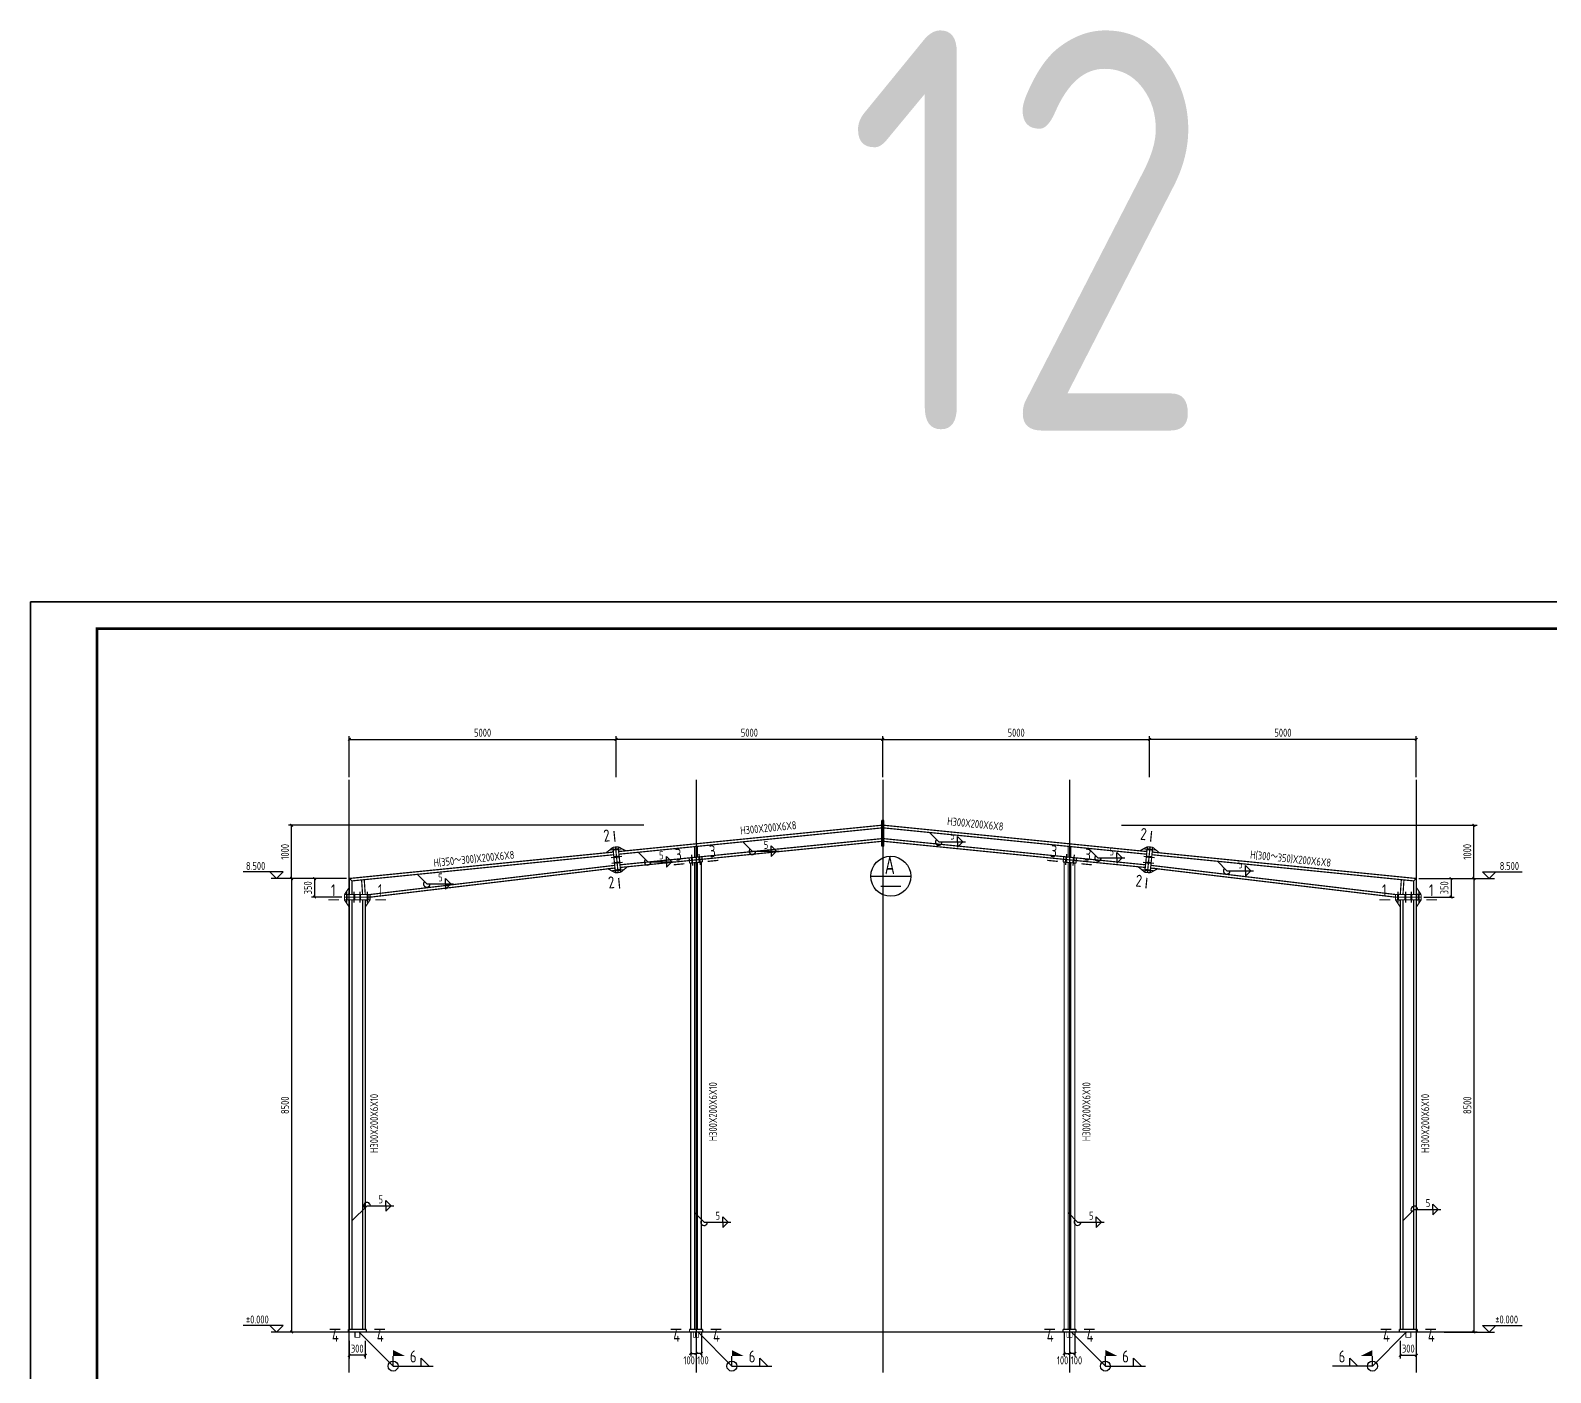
# Model space of a CAD drawing. Header units: millimetres. Extents: x 866561 to 877878, y 40199 to 44891.
# Drawn here: x 877017 to 877587, y 40513 to 41016 of the extents above; entities that cross this region are included whole.
import ezdxf
from ezdxf.enums import TextEntityAlignment as Align

# ---------------------------------------------------------------- set-up
doc = ezdxf.new("R2010")
doc.units = ezdxf.units.MM
doc.header["$LTSCALE"] = 1000
doc.header["$MEASUREMENT"] = 0
for name, pattern in [('DASH', [0.35, 0.25, -0.1]), ('DOTE', [2.42, 2, -0.2, 0.02, -0.2]), ('线型4', [5, 1.5, -1, 1.5, -1])]:
    doc.linetypes.add(name, pattern=pattern)
for name, color, linetype in [('10', 7, 'Continuous'), ('114', 2, 'Continuous'), ('116', 1, 'Continuous'), ('14', 2, 'Continuous'), ('1530', 253, 'Continuous'), ('1534', 7, 'Continuous'), ('DIM', 7, 'Continuous'), ('DOTE', 1, 'DOTE'), ('柱子', 8, 'Continuous'), ('标准截面(白色)', 7, 'Continuous'), ('梁集中标注', 2, 'Continuous'), ('焊缝标注', 3, 'Continuous'), ('索引符号标注', 253, 'Continuous')]:
    doc.layers.add(name, color=color, linetype=linetype)
doc.layers.add('门窗', color=3, linetype='线型4', lineweight=18)
doc.styles.add('GBHZ', font='gbenor.shx', dxfattribs={"width": 0.9, "bigfont": 'gbcbig.shx'})
doc.dimstyles.new('Y50', dxfattribs={"dimscale": 0, "dimtxt": 3, "dimasz": 0.01, "dimexe": 1.2, "dimexo": 1, "dimgap": 1, "dimtad": 1, "dimdec": 0, "dimlfac": 50, "dimzin": 0, "dimdsep": 46, "dimtxsty": 'GBHZ', "dimblk1": 'DX', "dimblk2": 'DX', "dimsah": 1, "dimcen": 0.09, "dimdle": 1, "dimadec": 0, "dimazin": 0, "dimtfac": 1, "dimtdec": 0, "dimtix": 1, "dimtmove": 2, "dimatfit": 3, "dimldrblk": 'DX', "dimfxl": 0, "dimtolj": 1, "dimtzin": 0, "dimarcsym": 0})

# ---------------------------------------------------------------- blocks, each defined once
blk = doc.blocks.new('DX')
at = {"color": 0, "linetype": 'ByBlock', "const_width": 40}
blk.add_lwpolyline([(-54, -51), (46, 49)], dxfattribs=at)
blk = doc.blocks.new('*D772')
at = {"color": 0, "lineweight": -2, "transparency": 16777216}
for p, q in [((877136.91, 40525.18), (877136.91, 40518.52)), ((877142.91, 40525.18), (877142.91, 40518.52)), ((877136.9, 40519.72), (877136.89, 40519.72)), ((877142.91, 40519.72), (877136.91, 40519.72)), ((877142.92, 40519.72), (877142.93, 40519.72))]:
    blk.add_line(p, q, dxfattribs=at)
at = {"layer": 'Defpoints', "color": 0, "transparency": 16777216}
for p in [(877136.91, 40526.18), (877142.91, 40526.18), (877136.91, 40519.72)]:
    blk.add_point(p, dxfattribs=at)
at = {"color": 0, "lineweight": -2, "transparency": 16777216, "xscale": 0.01, "yscale": 0.01, "zscale": 0.01}
blk.add_blockref('DX', (877136.91, 40519.72), dxfattribs=at)
at = {"color": 0, "lineweight": -2, "transparency": 16777216, "xscale": 0.01, "yscale": 0.01, "zscale": 0.01, "rotation": 180}
blk.add_blockref('DX', (877142.91, 40519.72), dxfattribs=at)
at = {"color": 0, "transparency": 16777216, "insert": (877139.91, 40522.22), "char_height": 3, "attachment_point": 5, "style": 'GBHZ'}
blk.add_mtext('\\A1;300', dxfattribs=at)
blk = doc.blocks.new('*D773')
at = {"color": 0, "lineweight": -2, "transparency": 16777216}
for p, q in [((877530.91, 40525.18), (877530.91, 40518.52)), ((877536.91, 40525.18), (877536.91, 40518.52)), ((877530.9, 40519.72), (877530.89, 40519.72)), ((877530.91, 40519.72), (877536.91, 40519.72)), ((877536.92, 40519.72), (877536.93, 40519.72))]:
    blk.add_line(p, q, dxfattribs=at)
at = {"layer": 'Defpoints', "color": 0, "transparency": 16777216}
for p in [(877530.91, 40526.18), (877536.91, 40526.18), (877536.91, 40519.72)]:
    blk.add_point(p, dxfattribs=at)
at = {"color": 0, "lineweight": -2, "transparency": 16777216, "xscale": 0.01, "yscale": 0.01, "zscale": 0.01}
blk.add_blockref('DX', (877530.91, 40519.72), dxfattribs=at)
at = {"color": 0, "lineweight": -2, "transparency": 16777216, "xscale": 0.01, "yscale": 0.01, "zscale": 0.01, "rotation": 180}
blk.add_blockref('DX', (877536.91, 40519.72), dxfattribs=at)
at = {"color": 0, "transparency": 16777216, "insert": (877533.91, 40522.22), "char_height": 3, "attachment_point": 5, "style": 'GBHZ'}
blk.add_mtext('\\A1;300', dxfattribs=at)
blk = doc.blocks.new('*D774')
at = {"color": 0, "lineweight": -2, "transparency": 16777216}
for p, q in [((877136.91, 40736.39), (877136.91, 40751.79)), ((877236.91, 40736.39), (877236.91, 40751.79)), ((877136.92, 40750.59), (877236.9, 40750.59))]:
    blk.add_line(p, q, dxfattribs=at)
at = {"layer": 'Defpoints', "color": 0, "transparency": 16777216}
for p in [(877236.91, 40750.59), (877136.91, 40735.39), (877236.91, 40735.39)]:
    blk.add_point(p, dxfattribs=at)
at = {"color": 0, "lineweight": -2, "transparency": 16777216, "xscale": 0.01, "yscale": 0.01, "zscale": 0.01, "rotation": 180}
blk.add_blockref('DX', (877136.91, 40750.59), dxfattribs=at)
at = {"color": 0, "lineweight": -2, "transparency": 16777216, "xscale": 0.01, "yscale": 0.01, "zscale": 0.01}
blk.add_blockref('DX', (877236.91, 40750.59), dxfattribs=at)
at = {"color": 0, "transparency": 16777216, "insert": (877186.91, 40753.09), "char_height": 3, "attachment_point": 5, "style": 'GBHZ'}
blk.add_mtext('\\A1;5000', dxfattribs=at)
blk = doc.blocks.new('*D775')
at = {"color": 0, "lineweight": -2, "transparency": 16777216}
for p, q in [((877236.91, 40736.39), (877236.91, 40751.79)), ((877336.91, 40736.39), (877336.91, 40751.79)), ((877336.9, 40750.59), (877236.92, 40750.59))]:
    blk.add_line(p, q, dxfattribs=at)
at = {"layer": 'Defpoints', "color": 0, "transparency": 16777216}
for p in [(877236.91, 40750.59), (877236.91, 40735.39), (877336.91, 40735.39)]:
    blk.add_point(p, dxfattribs=at)
at = {"color": 0, "lineweight": -2, "transparency": 16777216, "xscale": 0.01, "yscale": 0.01, "zscale": 0.01, "rotation": 180}
blk.add_blockref('DX', (877236.91, 40750.59), dxfattribs=at)
at = {"color": 0, "lineweight": -2, "transparency": 16777216, "xscale": 0.01, "yscale": 0.01, "zscale": 0.01}
blk.add_blockref('DX', (877336.91, 40750.59), dxfattribs=at)
at = {"color": 0, "transparency": 16777216, "insert": (877286.91, 40753.09), "char_height": 3, "attachment_point": 5, "style": 'GBHZ'}
blk.add_mtext('\\A1;5000', dxfattribs=at)
blk = doc.blocks.new('*D776')
at = {"color": 0, "lineweight": -2, "transparency": 16777216}
for p, q in [((877436.91, 40736.39), (877436.91, 40751.79)), ((877536.91, 40736.39), (877536.91, 40751.79)), ((877536.9, 40750.59), (877436.92, 40750.59))]:
    blk.add_line(p, q, dxfattribs=at)
at = {"layer": 'Defpoints', "color": 0, "transparency": 16777216}
for p in [(877436.91, 40750.59), (877436.91, 40735.39), (877536.91, 40735.39)]:
    blk.add_point(p, dxfattribs=at)
at = {"color": 0, "lineweight": -2, "transparency": 16777216, "xscale": 0.01, "yscale": 0.01, "zscale": 0.01, "rotation": 180}
blk.add_blockref('DX', (877436.91, 40750.59), dxfattribs=at)
at = {"color": 0, "lineweight": -2, "transparency": 16777216, "xscale": 0.01, "yscale": 0.01, "zscale": 0.01}
blk.add_blockref('DX', (877536.91, 40750.59), dxfattribs=at)
at = {"color": 0, "transparency": 16777216, "insert": (877486.91, 40753.09), "char_height": 3, "attachment_point": 5, "style": 'GBHZ'}
blk.add_mtext('\\A1;5000', dxfattribs=at)
blk = doc.blocks.new('*D777')
at = {"color": 0, "lineweight": -2, "transparency": 16777216}
for p, q in [((877336.91, 40736.39), (877336.91, 40751.79)), ((877436.91, 40736.39), (877436.91, 40751.79)), ((877336.92, 40750.59), (877436.9, 40750.59))]:
    blk.add_line(p, q, dxfattribs=at)
at = {"layer": 'Defpoints', "color": 0, "transparency": 16777216}
for p in [(877436.91, 40750.59), (877336.91, 40735.39), (877436.91, 40735.39)]:
    blk.add_point(p, dxfattribs=at)
at = {"color": 0, "lineweight": -2, "transparency": 16777216, "xscale": 0.01, "yscale": 0.01, "zscale": 0.01, "rotation": 180}
blk.add_blockref('DX', (877336.91, 40750.59), dxfattribs=at)
at = {"color": 0, "lineweight": -2, "transparency": 16777216, "xscale": 0.01, "yscale": 0.01, "zscale": 0.01}
blk.add_blockref('DX', (877436.91, 40750.59), dxfattribs=at)
at = {"color": 0, "transparency": 16777216, "insert": (877386.91, 40753.09), "char_height": 3, "attachment_point": 5, "style": 'GBHZ'}
blk.add_mtext('\\A1;5000', dxfattribs=at)
blk = doc.blocks.new('*D809')
at = {"color": 0, "lineweight": -2, "transparency": 16777216}
for p, q in [((877128.51, 40698.44), (877114.1, 40698.44)), ((877115.3, 40698.43), (877115.3, 40528.45)), ((877126.51, 40528.44), (877114.1, 40528.44))]:
    blk.add_line(p, q, dxfattribs=at)
at = {"layer": 'Defpoints', "color": 0, "transparency": 16777216}
for p in [(877129.51, 40698.44), (877115.3, 40528.44), (877127.51, 40528.44)]:
    blk.add_point(p, dxfattribs=at)
at = {"color": 0, "lineweight": -2, "transparency": 16777216, "xscale": 0.01, "yscale": 0.01, "zscale": 0.01}
for p, rotation in [((877115.3, 40698.44), 90), ((877115.3, 40528.44), 270)]:
    blk.add_blockref('DX', p, dxfattribs=dict(at, rotation=rotation))
at = {"color": 0, "transparency": 16777216, "insert": (877112.8, 40613.44), "char_height": 3, "attachment_point": 5, "rotation": 90, "style": 'GBHZ'}
blk.add_mtext('\\A1;8500', dxfattribs=at)
blk = doc.blocks.new('*D810')
at = {"color": 0, "lineweight": -2, "transparency": 16777216}
for p, q in [((877247.4, 40718.44), (877114.1, 40718.44)), ((877115.3, 40698.45), (877115.3, 40718.43)), ((877130.18, 40698.44), (877114.1, 40698.44))]:
    blk.add_line(p, q, dxfattribs=at)
at = {"layer": 'Defpoints', "color": 0, "transparency": 16777216}
for p in [(877115.3, 40718.44), (877248.4, 40718.44), (877131.18, 40698.44)]:
    blk.add_point(p, dxfattribs=at)
at = {"color": 0, "lineweight": -2, "transparency": 16777216, "xscale": 0.01, "yscale": 0.01, "zscale": 0.01}
for p, rotation in [((877115.3, 40718.44), 90), ((877115.3, 40698.44), 270)]:
    blk.add_blockref('DX', p, dxfattribs=dict(at, rotation=rotation))
at = {"color": 0, "transparency": 16777216, "insert": (877112.8, 40708.44), "char_height": 3, "attachment_point": 5, "rotation": 90, "style": 'GBHZ'}
blk.add_mtext('\\A1;1000', dxfattribs=at)
blk = doc.blocks.new('*D813')
at = {"color": 0, "lineweight": -2, "transparency": 16777216}
for p, q in [((877135.91, 40698.44), (877122.7, 40698.44)), ((877123.9, 40698.43), (877123.9, 40691.45)), ((877134.11, 40691.44), (877122.7, 40691.44))]:
    blk.add_line(p, q, dxfattribs=at)
at = {"layer": 'Defpoints', "color": 0, "transparency": 16777216}
for p in [(877136.91, 40698.44), (877123.9, 40691.44), (877135.11, 40691.44)]:
    blk.add_point(p, dxfattribs=at)
at = {"color": 0, "lineweight": -2, "transparency": 16777216, "xscale": 0.01, "yscale": 0.01, "zscale": 0.01}
for p, rotation in [((877123.9, 40698.44), 90), ((877123.9, 40691.44), 270)]:
    blk.add_blockref('DX', p, dxfattribs=dict(at, rotation=rotation))
at = {"color": 0, "transparency": 16777216, "insert": (877121.4, 40694.94), "char_height": 3, "attachment_point": 5, "rotation": 90, "style": 'GBHZ'}
blk.add_mtext('\\A1;350', dxfattribs=at)
blk = doc.blocks.new('*D818')
at = {"layer": 'Defpoints', "color": 0, "transparency": 16777216}
for p in [(877264.91, 40529.44), (877266.91, 40526.44), (877266.91, 40520.44)]:
    blk.add_point(p, dxfattribs=at)
at = {"layer": 'dim', "color": 0, "lineweight": -2, "transparency": 16777216}
for p, q in [((877264.91, 40528.44), (877264.91, 40519.24)), ((877266.91, 40525.44), (877266.91, 40519.24)), ((877264.9, 40520.44), (877264.89, 40520.44)), ((877264.91, 40520.44), (877266.91, 40520.44)), ((877266.92, 40520.44), (877266.93, 40520.44))]:
    blk.add_line(p, q, dxfattribs=at)
at = {"layer": 'dim', "color": 0, "lineweight": -2, "transparency": 16777216, "xscale": 0.01, "yscale": 0.01, "zscale": 0.01}
blk.add_blockref('DX', (877264.91, 40520.44), dxfattribs=at)
at = {"layer": 'dim', "color": 0, "lineweight": -2, "transparency": 16777216, "xscale": 0.01, "yscale": 0.01, "zscale": 0.01, "rotation": 180}
blk.add_blockref('DX', (877266.91, 40520.44), dxfattribs=at)
at = {"layer": 'dim', "color": 0, "transparency": 16777216, "insert": (877264.32, 40517.82), "char_height": 3, "attachment_point": 5, "style": 'GBHZ'}
blk.add_mtext('\\A1;100', dxfattribs=at)
blk = doc.blocks.new('*D819')
at = {"layer": 'Defpoints', "color": 0, "transparency": 16777216}
for p in [(877268.91, 40529.44), (877266.91, 40526.44), (877266.91, 40520.44)]:
    blk.add_point(p, dxfattribs=at)
at = {"layer": 'dim', "color": 0, "lineweight": -2, "transparency": 16777216}
for p, q in [((877266.91, 40525.44), (877266.91, 40519.24)), ((877268.91, 40528.44), (877268.91, 40519.24)), ((877266.9, 40520.44), (877266.89, 40520.44)), ((877268.91, 40520.44), (877266.91, 40520.44)), ((877268.92, 40520.44), (877268.93, 40520.44))]:
    blk.add_line(p, q, dxfattribs=at)
at = {"layer": 'dim', "color": 0, "lineweight": -2, "transparency": 16777216, "xscale": 0.01, "yscale": 0.01, "zscale": 0.01}
blk.add_blockref('DX', (877266.91, 40520.44), dxfattribs=at)
at = {"layer": 'dim', "color": 0, "lineweight": -2, "transparency": 16777216, "xscale": 0.01, "yscale": 0.01, "zscale": 0.01, "rotation": 180}
blk.add_blockref('DX', (877268.91, 40520.44), dxfattribs=at)
at = {"layer": 'dim', "color": 0, "transparency": 16777216, "insert": (877269.5, 40517.82), "char_height": 3, "attachment_point": 5, "style": 'GBHZ'}
blk.add_mtext('\\A1;100', dxfattribs=at)
blk = doc.blocks.new('*D820')
at = {"layer": 'Defpoints', "color": 0, "transparency": 16777216}
for p in [(877404.91, 40529.44), (877406.91, 40526.44), (877406.91, 40520.44)]:
    blk.add_point(p, dxfattribs=at)
at = {"layer": 'dim', "color": 0, "lineweight": -2, "transparency": 16777216}
for p, q in [((877404.91, 40528.44), (877404.91, 40519.24)), ((877406.91, 40525.44), (877406.91, 40519.24)), ((877404.9, 40520.44), (877404.89, 40520.44)), ((877404.91, 40520.44), (877406.91, 40520.44)), ((877406.92, 40520.44), (877406.93, 40520.44))]:
    blk.add_line(p, q, dxfattribs=at)
at = {"layer": 'dim', "color": 0, "lineweight": -2, "transparency": 16777216, "xscale": 0.01, "yscale": 0.01, "zscale": 0.01}
blk.add_blockref('DX', (877404.91, 40520.44), dxfattribs=at)
at = {"layer": 'dim', "color": 0, "lineweight": -2, "transparency": 16777216, "xscale": 0.01, "yscale": 0.01, "zscale": 0.01, "rotation": 180}
blk.add_blockref('DX', (877406.91, 40520.44), dxfattribs=at)
at = {"layer": 'dim', "color": 0, "transparency": 16777216, "insert": (877404.32, 40517.82), "char_height": 3, "attachment_point": 5, "style": 'GBHZ'}
blk.add_mtext('\\A1;100', dxfattribs=at)
blk = doc.blocks.new('*D821')
at = {"layer": 'Defpoints', "color": 0, "transparency": 16777216}
for p in [(877408.91, 40529.44), (877406.91, 40526.44), (877406.91, 40520.44)]:
    blk.add_point(p, dxfattribs=at)
at = {"layer": 'dim', "color": 0, "lineweight": -2, "transparency": 16777216}
for p, q in [((877406.91, 40525.44), (877406.91, 40519.24)), ((877408.91, 40528.44), (877408.91, 40519.24)), ((877406.9, 40520.44), (877406.89, 40520.44)), ((877408.91, 40520.44), (877406.91, 40520.44)), ((877408.92, 40520.44), (877408.93, 40520.44))]:
    blk.add_line(p, q, dxfattribs=at)
at = {"layer": 'dim', "color": 0, "lineweight": -2, "transparency": 16777216, "xscale": 0.01, "yscale": 0.01, "zscale": 0.01}
blk.add_blockref('DX', (877406.91, 40520.44), dxfattribs=at)
at = {"layer": 'dim', "color": 0, "lineweight": -2, "transparency": 16777216, "xscale": 0.01, "yscale": 0.01, "zscale": 0.01, "rotation": 180}
blk.add_blockref('DX', (877408.91, 40520.44), dxfattribs=at)
at = {"layer": 'dim', "color": 0, "transparency": 16777216, "insert": (877409.5, 40517.82), "char_height": 3, "attachment_point": 5, "style": 'GBHZ'}
blk.add_mtext('\\A1;100', dxfattribs=at)
blk = doc.blocks.new('*D822')
at = {"color": 0, "lineweight": -2, "transparency": 16777216}
for p, q in [((877545.31, 40698.44), (877559.72, 40698.44)), ((877558.52, 40698.43), (877558.52, 40528.45)), ((877547.31, 40528.44), (877559.72, 40528.44))]:
    blk.add_line(p, q, dxfattribs=at)
at = {"layer": 'Defpoints', "color": 0, "transparency": 16777216}
for p in [(877544.31, 40698.44), (877546.31, 40528.44), (877558.52, 40528.44)]:
    blk.add_point(p, dxfattribs=at)
at = {"color": 0, "lineweight": -2, "transparency": 16777216, "xscale": 0.01, "yscale": 0.01, "zscale": 0.01}
for p, rotation in [((877558.52, 40698.44), 90), ((877558.52, 40528.44), 270)]:
    blk.add_blockref('DX', p, dxfattribs=dict(at, rotation=rotation))
at = {"color": 0, "transparency": 16777216, "insert": (877556.02, 40613.44), "char_height": 3, "attachment_point": 5, "rotation": 90, "style": 'GBHZ'}
blk.add_mtext('\\A1;8500', dxfattribs=at)
blk = doc.blocks.new('*D823')
at = {"color": 0, "lineweight": -2, "transparency": 16777216}
for p, q in [((877426.42, 40718.44), (877559.72, 40718.44)), ((877558.52, 40698.45), (877558.52, 40718.43)), ((877543.64, 40698.44), (877559.72, 40698.44))]:
    blk.add_line(p, q, dxfattribs=at)
at = {"layer": 'Defpoints', "color": 0, "transparency": 16777216}
for p in [(877425.42, 40718.44), (877558.52, 40718.44), (877542.64, 40698.44)]:
    blk.add_point(p, dxfattribs=at)
at = {"color": 0, "lineweight": -2, "transparency": 16777216, "xscale": 0.01, "yscale": 0.01, "zscale": 0.01}
for p, rotation in [((877558.52, 40718.44), 90), ((877558.52, 40698.44), 270)]:
    blk.add_blockref('DX', p, dxfattribs=dict(at, rotation=rotation))
at = {"color": 0, "transparency": 16777216, "insert": (877556.02, 40708.44), "char_height": 3, "attachment_point": 5, "rotation": 90, "style": 'GBHZ'}
blk.add_mtext('\\A1;1000', dxfattribs=at)
blk = doc.blocks.new('*D824')
at = {"color": 0, "lineweight": -2, "transparency": 16777216}
for p, q in [((877537.91, 40698.44), (877551.13, 40698.44)), ((877549.93, 40698.43), (877549.93, 40691.45)), ((877539.71, 40691.44), (877551.13, 40691.44))]:
    blk.add_line(p, q, dxfattribs=at)
at = {"layer": 'Defpoints', "color": 0, "transparency": 16777216}
for p in [(877536.91, 40698.44), (877538.71, 40691.44), (877549.93, 40691.44)]:
    blk.add_point(p, dxfattribs=at)
at = {"color": 0, "lineweight": -2, "transparency": 16777216, "xscale": 0.01, "yscale": 0.01, "zscale": 0.01}
for p, rotation in [((877549.93, 40698.44), 90), ((877549.93, 40691.44), 270)]:
    blk.add_blockref('DX', p, dxfattribs=dict(at, rotation=rotation))
at = {"color": 0, "transparency": 16777216, "insert": (877547.43, 40694.94), "char_height": 3, "attachment_point": 5, "rotation": 90, "style": 'GBHZ'}
blk.add_mtext('\\A1;350', dxfattribs=at)

msp = doc.modelspace()

# ---------------------------------------------------------------- linework, layer by layer
for p, q in [((877017.389, 40208.139), (877017.389, 40802.139)), ((877017.389, 40802.139), (877017.389, 40208.139))]:
    msp.add_line(p, q)
at = {"color": 0}
for p, q in [((877858.389, 40802.139), (877017.389, 40802.139)), ((877017.389, 40802.139), (877858.389, 40802.139))]:
    msp.add_line(p, q, dxfattribs=at)
at = {"color": 0, "const_width": 1}
msp.add_lwpolyline([(877848.389, 40218.139), (877042.389, 40218.139), (877042.389, 40792.139), (877848.389, 40792.139)], close=True, dxfattribs=at)
at = {"layer": '10', "const_width": 0.45}
for points in [[(877236.136, 40716.202), (877236.534, 40712.222)], [(877437.688, 40716.202), (877437.29, 40712.222)], [(877275.28, 40705.242), (877271.3, 40704.844)], [(877398.543, 40705.242), (877402.524, 40704.844)], [(877258.543, 40703.569), (877262.523, 40703.967)], [(877415.28, 40703.569), (877411.3, 40703.967)], [(877238.287, 40694.689), (877237.889, 40698.669)], [(877435.538, 40694.709), (877435.936, 40698.689)], [(877129.112, 40690.436), (877133.112, 40690.436)], [(877150.712, 40690.436), (877146.712, 40690.436)], [(877523.112, 40690.436), (877527.112, 40690.436)], [(877544.712, 40690.436), (877540.712, 40690.436)], [(877129.512, 40529.441), (877133.512, 40529.441)], [(877150.312, 40529.441), (877146.312, 40529.441)], [(877257.452, 40529.441), (877261.452, 40529.441)], [(877276.372, 40529.441), (877272.372, 40529.441)], [(877397.452, 40529.441), (877401.452, 40529.441)], [(877416.372, 40529.441), (877412.372, 40529.441)], [(877523.512, 40529.441), (877527.512, 40529.441)], [(877544.312, 40529.441), (877540.312, 40529.441)]]:
    msp.add_lwpolyline(points, dxfattribs=at)
at = {"layer": '114'}
for p, q in [((877234.832, 40709.137), (877238.812, 40709.535)), ((877235.111, 40706.351), (877239.091, 40706.749)), ((877265.218, 40707.251), (877265.616, 40703.271)), ((877268.009, 40707.53), (877268.407, 40703.55)), ((877405.815, 40707.53), (877405.417, 40703.55)), ((877408.606, 40707.251), (877408.208, 40703.271)), ((877434.732, 40706.749), (877438.713, 40706.351)), ((877435.011, 40709.535), (877438.991, 40709.137)), ((877235.33, 40704.162), (877239.31, 40704.56)), ((877235.608, 40701.376), (877239.588, 40701.774)), ((877434.235, 40701.774), (877438.215, 40701.376)), ((877434.514, 40704.56), (877438.494, 40704.162)), ((877136.012, 40689.436), (877136.012, 40693.436)), ((877138.812, 40689.436), (877138.812, 40693.436)), ((877141.012, 40689.436), (877141.012, 40693.436)), ((877143.812, 40689.436), (877143.812, 40693.436)), ((877530.012, 40693.436), (877530.012, 40689.436)), ((877532.812, 40693.436), (877532.812, 40689.436)), ((877535.012, 40693.436), (877535.012, 40689.436)), ((877537.812, 40693.436), (877537.812, 40689.436))]:
    msp.add_line(p, q, dxfattribs=at)
at = {"layer": '114', "color": 1, "const_width": 0.7}
for points in [[(877235.827, 40709.237), (877237.817, 40709.436)], [(877236.106, 40706.45), (877238.096, 40706.649)], [(877265.317, 40706.256), (877265.516, 40704.266)], [(877268.108, 40706.535), (877268.307, 40704.545)], [(877405.715, 40706.535), (877405.516, 40704.545)], [(877408.506, 40706.256), (877408.307, 40704.266)], [(877435.728, 40706.649), (877437.718, 40706.45)], [(877436.006, 40709.436), (877437.996, 40709.237)], [(877236.325, 40704.261), (877238.315, 40704.46)], [(877236.603, 40701.475), (877238.593, 40701.674)], [(877435.23, 40701.674), (877437.22, 40701.475)], [(877435.509, 40704.46), (877437.499, 40704.261)], [(877136.012, 40690.436), (877136.012, 40692.436)], [(877138.812, 40690.436), (877138.812, 40692.436)], [(877141.012, 40690.436), (877141.012, 40692.436)], [(877143.812, 40690.436), (877143.812, 40692.436)], [(877530.012, 40692.436), (877530.012, 40690.436)], [(877532.812, 40692.436), (877532.812, 40690.436)], [(877535.012, 40692.436), (877535.012, 40690.436)], [(877537.812, 40692.436), (877537.812, 40690.436)]]:
    msp.add_lwpolyline(points, dxfattribs=at)
at = {"layer": '116', "const_width": 0.2}
for points in [[(877138.912, 40528.441), (877138.912, 40526.441)], [(877139.212, 40528.441), (877139.212, 40526.441)], [(877140.612, 40528.441), (877140.612, 40526.441)], [(877140.912, 40528.441), (877140.912, 40526.441)], [(877265.912, 40528.441), (877265.912, 40526.441)], [(877266.654, 40528.441), (877266.654, 40526.441)], [(877267.169, 40528.441), (877267.169, 40526.441)], [(877267.912, 40528.441), (877267.912, 40526.441)], [(877405.912, 40528.441), (877405.912, 40526.441)], [(877406.654, 40528.441), (877406.654, 40526.441)], [(877407.169, 40528.441), (877407.169, 40526.441)], [(877407.912, 40528.441), (877407.912, 40526.441)], [(877532.912, 40528.441), (877532.912, 40526.441)], [(877533.212, 40528.441), (877533.212, 40526.441)], [(877534.612, 40528.441), (877534.612, 40526.441)], [(877534.912, 40528.441), (877534.912, 40526.441)], [(877138.912, 40526.441), (877140.912, 40526.441)], [(877265.912, 40526.441), (877267.912, 40526.441)], [(877405.912, 40526.441), (877407.912, 40526.441)], [(877534.912, 40526.441), (877532.912, 40526.441)]]:
    msp.add_lwpolyline(points, dxfattribs=at)
at = {"layer": '14', "const_width": 0.45}
for points in [[(877233.23, 40708.072), (877235.738, 40710.132)], [(877235.519, 40708.301), (877233.23, 40708.072)], [(877235.877, 40708.739), (877235.519, 40708.301)], [(877235.738, 40710.132), (877236.733, 40710.232)], [(877236.695, 40700.56), (877235.738, 40710.132)], [(877235.738, 40710.132), (877235.877, 40708.739)], [(877236.733, 40710.232), (877237.728, 40710.331)], [(877236.733, 40710.232), (877237.69, 40700.659)], [(877237.69, 40700.659), (877236.733, 40710.232)], [(877237.728, 40710.331), (877238.685, 40700.759)], [(877237.867, 40708.938), (877237.728, 40710.331)], [(877237.728, 40710.331), (877240.593, 40708.809)], [(877238.305, 40708.58), (877237.867, 40708.938)], [(877240.593, 40708.809), (877238.305, 40708.58)], [(877264.315, 40706.156), (877269.111, 40706.635)], [(877264.414, 40705.161), (877264.315, 40706.156)], [(877269.21, 40705.64), (877264.414, 40705.161)], [(877264.414, 40705.161), (877269.21, 40705.64)], [(877264.514, 40704.166), (877264.414, 40705.161)], [(877266.412, 40710.386), (877267.412, 40710.485)], [(877266.412, 40706.366), (877266.412, 40710.386)], [(877267.412, 40706.466), (877266.412, 40706.366)], [(877267.412, 40710.485), (877267.412, 40706.466)], [(877269.111, 40706.635), (877269.21, 40705.64)], [(877269.21, 40705.64), (877269.31, 40704.645)], [(877404.514, 40704.645), (877404.613, 40705.64)], [(877404.613, 40705.64), (877404.713, 40706.635)], [(877409.409, 40705.161), (877404.613, 40705.64)], [(877404.613, 40705.64), (877409.409, 40705.161)], [(877404.713, 40706.635), (877409.509, 40706.156)], [(877406.412, 40706.466), (877406.412, 40710.485)], [(877406.412, 40710.485), (877407.412, 40710.386)], [(877407.412, 40706.366), (877406.412, 40706.466)], [(877407.412, 40710.386), (877407.412, 40706.366)], [(877409.409, 40705.161), (877409.31, 40704.166)], [(877409.509, 40706.156), (877409.409, 40705.161)], [(877433.23, 40708.809), (877436.096, 40710.331)], [(877435.519, 40708.58), (877433.23, 40708.809)], [(877435.14, 40700.779), (877436.096, 40710.331)], [(877435.956, 40708.938), (877435.519, 40708.58)], [(877436.096, 40710.331), (877435.956, 40708.938)], [(877436.096, 40710.331), (877437.091, 40710.232)], [(877437.091, 40710.232), (877436.135, 40700.679)], [(877436.135, 40700.679), (877437.091, 40710.232)], [(877437.091, 40710.232), (877438.086, 40710.132)], [(877438.086, 40710.132), (877437.131, 40700.58)], [(877437.946, 40708.739), (877438.086, 40710.132)], [(877438.305, 40708.301), (877437.946, 40708.739)], [(877438.086, 40710.132), (877440.593, 40708.072)], [(877440.593, 40708.072), (877438.305, 40708.301)], [(877233.827, 40702.102), (877236.116, 40702.331)], [(877236.693, 40700.58), (877233.827, 40702.102)], [(877236.116, 40702.331), (877236.553, 40701.973)], [(877236.553, 40701.973), (877236.693, 40700.58)], [(877237.69, 40700.659), (877236.695, 40700.56)], [(877238.685, 40700.759), (877237.69, 40700.659)], [(877238.543, 40702.172), (877238.902, 40702.61)], [(877238.683, 40700.779), (877238.543, 40702.172)], [(877241.19, 40702.839), (877238.683, 40700.779)], [(877238.902, 40702.61), (877241.19, 40702.839)], [(877269.31, 40704.645), (877264.514, 40704.166)], [(877409.31, 40704.166), (877404.514, 40704.645)], [(877435.14, 40700.779), (877432.633, 40702.838)], [(877432.633, 40702.838), (877434.922, 40702.61)], [(877434.922, 40702.61), (877435.28, 40702.172)], [(877435.28, 40702.172), (877435.14, 40700.779)], [(877436.135, 40700.679), (877435.14, 40700.779)], [(877437.131, 40700.58), (877436.135, 40700.679)], [(877439.996, 40702.102), (877437.131, 40700.58)], [(877437.131, 40700.58), (877437.27, 40701.973)], [(877437.27, 40701.973), (877437.708, 40702.331)], [(877437.708, 40702.331), (877439.996, 40702.102)], [(877135.112, 40692.436), (877136.912, 40695.136)], [(877136.912, 40692.436), (877136.912, 40698.441)], [(877136.912, 40698.441), (877137.912, 40697.536)], [(877136.912, 40695.136), (877136.912, 40692.836)], [(877137.912, 40697.536), (877137.912, 40692.436)], [(877141.541, 40697.899), (877142.531, 40697.998)], [(877141.912, 40692.436), (877141.541, 40697.899)], [(877142.531, 40697.998), (877142.912, 40692.436)], [(877531.292, 40697.997), (877530.912, 40692.436)], [(877532.282, 40697.898), (877531.292, 40697.997)], [(877531.912, 40692.436), (877532.282, 40697.898)], [(877535.912, 40697.535), (877536.912, 40698.441)], [(877535.912, 40692.436), (877535.912, 40697.535)], [(877536.912, 40698.441), (877536.912, 40692.436)], [(877536.912, 40692.836), (877536.912, 40695.136)], [(877536.912, 40695.136), (877538.712, 40692.436)], [(877135.112, 40692.436), (877144.712, 40692.436)], [(877135.112, 40691.436), (877135.112, 40692.436)], [(877136.512, 40692.436), (877135.112, 40692.436)], [(877135.112, 40691.436), (877144.712, 40691.436)], [(877135.112, 40690.436), (877135.112, 40691.436)], [(877144.712, 40691.436), (877135.112, 40691.436)], [(877144.712, 40690.436), (877135.112, 40690.436)], [(877136.912, 40687.736), (877135.112, 40690.436)], [(877135.112, 40690.436), (877136.512, 40690.436)], [(877136.912, 40692.836), (877136.512, 40692.436)], [(877136.512, 40690.436), (877136.912, 40690.036)], [(877137.912, 40692.436), (877136.912, 40692.436)], [(877136.912, 40690.036), (877136.912, 40687.736)], [(877140.012, 40692.436), (877139.012, 40692.436)], [(877142.912, 40692.436), (877141.912, 40692.436)], [(877144.712, 40690.436), (877142.912, 40687.736)], [(877142.912, 40690.036), (877143.312, 40690.436)], [(877142.912, 40687.736), (877142.912, 40690.036)], [(877143.312, 40690.436), (877144.712, 40690.436)], [(877144.712, 40692.436), (877144.712, 40691.436)], [(877144.712, 40691.436), (877144.712, 40690.436)], [(877529.112, 40692.436), (877538.712, 40692.436)], [(877529.112, 40691.436), (877529.112, 40692.436)], [(877529.112, 40691.436), (877538.712, 40691.436)], [(877529.112, 40690.436), (877529.112, 40691.436)], [(877538.712, 40691.436), (877529.112, 40691.436)], [(877538.712, 40690.436), (877529.112, 40690.436)], [(877530.912, 40687.736), (877529.112, 40690.436)], [(877529.112, 40690.436), (877530.512, 40690.436)], [(877530.512, 40690.436), (877530.912, 40690.036)], [(877530.912, 40692.436), (877531.912, 40692.436)], [(877530.912, 40690.036), (877530.912, 40687.736)], [(877534.812, 40692.436), (877533.812, 40692.436)], [(877536.912, 40692.436), (877535.912, 40692.436)], [(877537.312, 40692.436), (877536.912, 40692.836)], [(877538.712, 40690.436), (877536.912, 40687.736)], [(877536.912, 40690.036), (877537.312, 40690.436)], [(877536.912, 40687.736), (877536.912, 40690.036)], [(877538.712, 40692.436), (877537.312, 40692.436)], [(877537.312, 40690.436), (877538.712, 40690.436)], [(877538.712, 40692.436), (877538.712, 40691.436)], [(877538.712, 40691.436), (877538.712, 40690.436)], [(877136.512, 40528.441), (877136.512, 40529.441)], [(877136.512, 40529.441), (877143.312, 40529.441)], [(877143.312, 40528.441), (877136.512, 40528.441)], [(877143.312, 40529.441), (877143.312, 40528.441)], [(877264.452, 40528.441), (877264.452, 40529.441)], [(877264.452, 40529.441), (877269.372, 40529.441)], [(877269.372, 40528.441), (877264.452, 40528.441)], [(877269.372, 40529.441), (877269.372, 40528.441)], [(877404.452, 40528.441), (877404.452, 40529.441)], [(877404.452, 40529.441), (877409.372, 40529.441)], [(877409.372, 40528.441), (877404.452, 40528.441)], [(877409.372, 40529.441), (877409.372, 40528.441)], [(877530.512, 40528.441), (877530.512, 40529.441)], [(877530.512, 40529.441), (877537.312, 40529.441)], [(877537.312, 40528.441), (877530.512, 40528.441)], [(877537.312, 40529.441), (877537.312, 40528.441)]]:
    msp.add_lwpolyline(points, dxfattribs=at)
at = {"layer": '1530'}
for p, q in [((877114.102, 40698.441), (877107.63, 40698.441)), ((877559.721, 40698.441), (877566.193, 40698.441)), ((877114.102, 40528.441), (877107.63, 40528.441)), ((877559.721, 40528.441), (877566.193, 40528.441))]:
    msp.add_line(p, q, dxfattribs=at)
at = {"layer": '1534'}
for points in [[(877107.13, 40700.941), (877109.63, 40698.441), (877112.13, 40700.941), (877097.196, 40700.941)], [(877566.693, 40700.941), (877564.193, 40698.441), (877561.693, 40700.941), (877576.627, 40700.941)], [(877107.13, 40530.941), (877109.63, 40528.441), (877112.13, 40530.941), (877097.196, 40530.941)], [(877566.693, 40530.941), (877564.193, 40528.441), (877561.693, 40530.941), (877576.627, 40530.941)]]:
    msp.add_lwpolyline(points, dxfattribs=at)
at = {"layer": 'DOTE', "linetype": 'DOTE'}
for p, q in [((877136.912, 40513.228), (877136.912, 40735.39)), ((877266.912, 40735.39), (877266.912, 40513.228)), ((877336.912, 40735.39), (877336.912, 40513.228)), ((877406.912, 40735.39), (877406.912, 40513.228)), ((877536.912, 40735.39), (877536.912, 40513.228))]:
    msp.add_line(p, q, dxfattribs=at)
at = {"layer": '柱子'}
msp.add_line((877559.775, 40528.441), (877125.509, 40528.441), dxfattribs=at)
for points, const_width in [([(877266.912, 40711.441), (877336.512, 40718.401)], 0.45), ([(877267.011, 40710.445), (877336.512, 40717.396)], 0.45), ([(877336.512, 40710.514), (877336.512, 40720.271)], 0.45), ([(877336.512, 40720.271), (877337.312, 40720.271)], 0.34), ([(877337.312, 40710.514), (877337.312, 40720.271)], 0.45), ([(877337.312, 40718.401), (877406.912, 40711.441)], 0.45), ([(877337.312, 40717.396), (877406.812, 40710.445)], 0.45), ([(877237.907, 40708.54), (877266.912, 40711.441)], 0.45), ([(877269.111, 40706.635), (877336.512, 40713.376)], 0.45), ([(877269.21, 40705.64), (877336.512, 40712.371)], 0.45), ([(877337.312, 40713.376), (877404.713, 40706.635)], 0.45), ([(877337.312, 40712.371), (877404.613, 40705.64)], 0.45), ([(877406.912, 40711.441), (877435.917, 40708.54)], 0.45), ([(877136.912, 40698.441), (877235.917, 40708.341)], 0.45), ([(877137.912, 40697.536), (877236.016, 40707.346)], 0.45), ([(877238.006, 40707.545), (877267.011, 40710.445)], 0.45), ([(877238.404, 40703.565), (877264.315, 40706.156)], 0.45), ([(877238.504, 40702.57), (877264.414, 40705.161)], 0.45), ([(877336.512, 40710.514), (877337.312, 40710.514)], 0.34), ([(877406.812, 40710.445), (877435.817, 40707.545)], 0.45), ([(877409.409, 40705.161), (877435.32, 40702.57)], 0.45), ([(877409.509, 40706.156), (877435.419, 40703.565)], 0.45), ([(877437.807, 40707.346), (877535.912, 40697.535)], 0.45), ([(877437.907, 40708.341), (877536.912, 40698.441)], 0.45), ([(877144.712, 40692.436), (877236.414, 40703.366)], 0.45), ([(877144.712, 40691.431), (877236.514, 40702.371)], 0.45), ([(877264.912, 40704.206), (877266.412, 40704.356)], 0.45), ([(877264.912, 40529.441), (877264.912, 40704.206)], 0.45), ([(877267.412, 40704.456), (877268.912, 40704.606)], 0.45), ([(877268.912, 40529.441), (877268.912, 40704.606)], 0.45), ([(877404.912, 40529.441), (877404.912, 40704.606)], 0.45), ([(877404.912, 40704.606), (877406.412, 40704.456)], 0.45), ([(877407.412, 40704.356), (877408.912, 40704.206)], 0.45), ([(877408.912, 40529.441), (877408.912, 40704.206)], 0.45), ([(877437.31, 40702.371), (877529.112, 40691.431)], 0.45), ([(877437.409, 40703.366), (877529.112, 40692.436)], 0.45), ([(877136.912, 40529.441), (877136.912, 40690.436)], 0.45), ([(877136.912, 40690.436), (877137.912, 40690.436)], 0.45), ([(877137.912, 40529.441), (877137.912, 40690.436)], 0.45), ([(877141.912, 40529.441), (877141.912, 40690.436)], 0.45), ([(877141.912, 40690.436), (877142.912, 40690.436)], 0.45), ([(877142.912, 40529.441), (877142.912, 40690.436)], 0.45), ([(877530.912, 40529.441), (877530.912, 40690.436)], 0.45), ([(877531.912, 40690.436), (877530.912, 40690.436)], 0.45), ([(877531.912, 40529.441), (877531.912, 40690.436)], 0.45), ([(877535.912, 40529.441), (877535.912, 40690.436)], 0.45), ([(877536.912, 40690.436), (877535.912, 40690.436)], 0.45), ([(877536.912, 40529.441), (877536.912, 40690.436)], 0.45)]:
    msp.add_lwpolyline(points, dxfattribs=dict(at, const_width=const_width))
at = {"layer": '焊缝标注'}
for p, q in [((877284.486, 40712.193), (877288.012, 40708.648)), ((877354.387, 40715.688), (877357.912, 40712.143)), ((877357.912, 40712.143), (877367.912, 40712.143)), ((877364.912, 40714.143), (877366.912, 40712.143)), ((877364.912, 40712.143), (877364.912, 40714.143)), ((877364.912, 40710.143), (877366.912, 40712.143)), ((877364.912, 40712.143), (877364.912, 40710.143)), ((877245.257, 40708.27), (877248.783, 40704.725)), ((877255.783, 40706.725), (877257.783, 40704.725)), ((877255.783, 40704.725), (877255.783, 40706.725)), ((877288.012, 40708.648), (877298.012, 40708.648)), ((877295.012, 40710.648), (877297.012, 40708.648)), ((877295.012, 40708.648), (877295.012, 40710.648)), ((877295.012, 40706.648), (877297.012, 40708.648)), ((877295.012, 40708.648), (877295.012, 40706.648)), ((877414.063, 40709.72), (877417.589, 40706.175)), ((877417.589, 40706.175), (877427.589, 40706.175)), ((877424.589, 40708.175), (877426.589, 40706.175)), ((877424.589, 40706.175), (877424.589, 40708.175)), ((877424.589, 40704.175), (877426.589, 40706.175)), ((877424.589, 40706.175), (877424.589, 40704.175)), ((877162.438, 40699.988), (877165.963, 40696.443)), ((877248.783, 40704.725), (877258.783, 40704.725)), ((877255.783, 40702.725), (877257.783, 40704.725)), ((877255.783, 40704.725), (877255.783, 40702.725)), ((877462.333, 40704.893), (877465.859, 40701.348)), ((877465.859, 40701.348), (877475.859, 40701.348)), ((877472.859, 40703.348), (877474.859, 40701.348)), ((877472.859, 40701.348), (877472.859, 40703.348)), ((877472.859, 40699.348), (877474.859, 40701.348)), ((877472.859, 40701.348), (877472.859, 40699.348)), ((877165.963, 40696.443), (877175.963, 40696.443)), ((877172.963, 40698.443), (877174.963, 40696.443)), ((877172.963, 40696.443), (877172.963, 40698.443)), ((877172.963, 40694.443), (877174.963, 40696.443)), ((877172.963, 40696.443), (877172.963, 40694.443)), ((877137.912, 40570.129), (877143.571, 40575.784)), ((877143.571, 40575.784), (877153.571, 40575.784)), ((877150.571, 40577.784), (877152.571, 40575.784)), ((877150.571, 40575.784), (877150.571, 40577.784)), ((877150.571, 40573.784), (877152.571, 40575.784)), ((877150.571, 40575.784), (877150.571, 40573.784)), ((877531.912, 40570.129), (877536.156, 40574.37)), ((877536.156, 40574.37), (877546.156, 40574.37)), ((877543.156, 40576.37), (877545.156, 40574.37)), ((877543.156, 40574.37), (877543.156, 40576.37)), ((877543.156, 40572.37), (877545.156, 40574.37)), ((877543.156, 40574.37), (877543.156, 40572.37)), ((877266.412, 40573.169), (877269.937, 40569.624)), ((877269.937, 40569.624), (877279.937, 40569.624)), ((877276.937, 40571.624), (877278.937, 40569.624)), ((877276.937, 40569.624), (877276.937, 40571.624)), ((877276.937, 40567.624), (877278.937, 40569.624)), ((877276.937, 40569.624), (877276.937, 40567.624)), ((877406.412, 40573.194), (877409.937, 40569.649)), ((877409.937, 40569.649), (877419.937, 40569.649)), ((877416.937, 40571.649), (877418.937, 40569.649)), ((877416.937, 40569.649), (877416.937, 40571.649)), ((877416.937, 40567.649), (877418.937, 40569.649)), ((877416.937, 40569.649), (877416.937, 40567.649)), ((877140.662, 40528.441), (877153.354, 40515.677)), ((877267.662, 40528.441), (877280.354, 40515.677)), ((877407.662, 40528.441), (877420.354, 40515.677)), ((877533.162, 40528.441), (877520.469, 40515.677)), ((877153.354, 40515.677), (877153.354, 40519.427)), ((877163.854, 40518.677), (877166.854, 40515.677)), ((877163.854, 40515.677), (877163.854, 40518.677)), ((877280.354, 40515.677), (877280.354, 40519.427)), ((877290.854, 40518.677), (877293.854, 40515.677)), ((877290.854, 40515.677), (877290.854, 40518.677)), ((877420.354, 40515.677), (877420.354, 40519.427)), ((877430.854, 40518.677), (877433.854, 40515.677)), ((877430.854, 40515.677), (877430.854, 40518.677)), ((877512.006, 40518.677), (877515.006, 40515.677)), ((877512.006, 40515.677), (877512.006, 40518.677)), ((877520.469, 40515.677), (877520.469, 40519.427)), ((877153.354, 40515.677), (877168.354, 40515.677)), ((877280.354, 40515.677), (877295.354, 40515.677)), ((877420.354, 40515.677), (877435.354, 40515.677)), ((877520.469, 40515.677), (877505.469, 40515.677))]:
    msp.add_line(p, q, dxfattribs=at)
for centre in [(877153.354, 40515.677), (877280.354, 40515.677), (877420.354, 40515.677), (877520.469, 40515.677)]:
    msp.add_circle(centre, 1.875, dxfattribs=at)
for centre, start, end in [((877357.912, 40712.143), 134.84025, 0), ((877248.783, 40704.725), 134.84025, 0), ((877288.012, 40708.648), 134.84025, 0), ((877417.589, 40706.175), 134.84025, 0), ((877465.859, 40701.348), 134.84025, 0), ((877165.963, 40696.443), 134.84026, 0), ((877143.571, 40575.784), 0, 224.97719), ((877536.156, 40574.37), 0, 224.97724), ((877269.937, 40569.624), 134.84031, 0), ((877409.937, 40569.649), 134.84031, 0)]:
    msp.add_arc(centre, 1.25, start, end, dxfattribs=at)
for points in [[(877284.486, 40712.193), (877285.085, 40711.378), (877285.298, 40711.59)], [(877354.387, 40715.688), (877354.986, 40714.873), (877355.198, 40715.085)], [(877245.257, 40708.27), (877245.856, 40707.455), (877246.069, 40707.667)], [(877414.063, 40709.72), (877414.662, 40708.905), (877414.875, 40709.117)], [(877162.438, 40699.988), (877163.037, 40699.173), (877163.249, 40699.385)], [(877462.333, 40704.893), (877462.932, 40704.078), (877463.145, 40704.29)], [(877137.912, 40570.129), (877138.725, 40570.73), (877138.513, 40570.942)], [(877266.412, 40573.169), (877267.01, 40572.354), (877267.223, 40572.566)], [(877406.412, 40573.194), (877407.01, 40572.379), (877407.223, 40572.591)], [(877531.912, 40570.129), (877532.725, 40570.73), (877532.513, 40570.942)], [(877153.354, 40519.427), (877157.854, 40519.427), (877153.354, 40521.677)], [(877280.354, 40519.427), (877284.854, 40519.427), (877280.354, 40521.677)], [(877420.354, 40519.427), (877424.854, 40519.427), (877420.354, 40521.677)], [(877520.469, 40519.427), (877515.969, 40519.427), (877520.469, 40521.677)]]:
    msp.add_solid(points, dxfattribs=at)
at = {"layer": '索引符号标注'}
for p, q in [((877332.407, 40699.277), (877347.407, 40699.277)), ((877336.157, 40695.527), (877343.657, 40695.527))]:
    msp.add_line(p, q, dxfattribs=at)
msp.add_circle((877339.907, 40699.277), 7.5, dxfattribs=at)
at = {"layer": '门窗', "linetype": 'DASH', "ltscale": 0.01, "const_width": 0.45}
for points in [[(877266.412, 40529.441), (877266.412, 40704.356)], [(877267.412, 40529.441), (877267.412, 40704.456)], [(877406.412, 40529.441), (877406.412, 40704.456)], [(877407.412, 40529.441), (877407.412, 40704.356)]]:
    msp.add_lwpolyline(points, dxfattribs=at)

# ---------------------------------------------------------------- texts
at = {"layer": '10', "style": 'GBHZ', "width": 0.9}
for s, rotation, p in [('2', 5.71022, (877232.438, 40712.169)), ('2', 354.28978, (877433.265, 40712.981)), ('3', 5.71115, (877272.08, 40706.284)), ('3', 354.28793, (877399.594, 40706.499)), ('3', 5.7111, (877259.324, 40705.009)), ('3', 354.28793, (877412.35, 40705.223)), ('2', 354.28978, (877431.514, 40695.468)), ('2', 5.71022, (877234.192, 40694.636))]:
    msp.add_text(s, height=4.5, rotation=rotation, dxfattribs=at).set_placement(p)
for s, p in [('1', (877130.032, 40691.791)), ('1', (877147.632, 40691.791)), ('1', (877524.032, 40691.791)), ('1', (877541.632, 40691.791)), ('4', (877130.432, 40524.796)), ('4', (877147.232, 40524.796)), ('4', (877258.372, 40524.796)), ('4', (877273.292, 40524.796)), ('4', (877398.372, 40524.796)), ('4', (877413.292, 40524.796)), ('4', (877524.432, 40524.796)), ('4', (877541.232, 40524.796))]:
    msp.add_text(s, height=4.5, dxfattribs=at).set_placement(p)
at = {"layer": '1534', "style": 'GBHZ', "width": 0.9}
for s, p in [('8.500', (877098.195, 40701.641)), ('8.500', (877568.187, 40701.641)), ('%%P0.000', (877098.195, 40531.641)), ('%%P0.000', (877566.507, 40531.641))]:
    msp.add_text(s, height=3, dxfattribs=at).set_placement(p)
at = {"layer": '标准截面(白色)', "style": 'GBHZ', "width": 0.9}
for s, rotation, p in [('H300X200X6X8', 5.71349, (877283.663, 40714.882)), ('H300X200X6X8', 354.28651, (877360.95, 40718.476)), ('H(350～300)X200X6X8', 5.88897, (877168.686, 40702.775)), ('H(300～350)X200X6X8', 354.11103, (877474.534, 40705.931)), ('H300X200X6X10', 90, (877274.748, 40599.982)), ('H300X200X6X10', 90, (877414.748, 40599.982)), ('H300X200X6X10', 90, (877147.748, 40595.582)), ('H300X200X6X10', 90, (877541.748, 40595.582))]:
    msp.add_text(s, height=3, rotation=rotation, dxfattribs=at).set_placement(p)
at = {"layer": '梁集中标注', "style": 'GBHZ', "width": 0.9}
msp.add_text('12', height=150, dxfattribs=at).set_placement((877323.526, 40866.341))
at = {"layer": '焊缝标注', "style": 'GBHZ', "width": 0.9}
for s, height, p in [('5', 3, (877292.312, 40709.548)), ('5', 3, (877362.212, 40713.043)), ('5', 3, (877253.083, 40705.625)), ('5', 3, (877421.889, 40707.075)), ('5', 3, (877470.159, 40702.248)), ('5', 3, (877170.263, 40697.343)), ('5', 3, (877147.871, 40576.684)), ('5', 3, (877540.456, 40575.27)), ('5', 3, (877274.237, 40570.524)), ('5', 3, (877414.237, 40570.549)), ('6', 4.5, (877159.654, 40517.027)), ('6', 4.5, (877286.654, 40517.027)), ('6', 4.5, (877426.654, 40517.027)), ('6', 4.5, (877507.806, 40517.027))]:
    msp.add_text(s, height=height, dxfattribs=at).set_placement(p)
at = {"layer": '焊缝标注', "style": 'GBHZ', "width": 0.839996}
msp.add_text('A', height=6.75, dxfattribs=at).set_placement((877337.644, 40700.051), (877341.424, 40700.051), align=Align.FIT)

# ---------------------------------------------------------------- dimensions: what is measured, and where the dimension line sits
for base, p1, p2, picture, middle in [((877236.912, 40750.593), (877136.912, 40735.39), (877236.912, 40735.39), '*D774', (877186.912, 40753.093)), ((877136.912, 40519.72), (877142.912, 40526.178), (877136.912, 40526.178), '*D772', (877139.912, 40522.22))]:
    dim = msp.add_linear_dim(base=base, p1=p1, p2=p2, dimstyle='Y50', override={"dimscale": 1})
    dim.commit()
    dim.dimension.update_dxf_attribs({"geometry": picture, "text_midpoint": middle})
for base, p1, p2, angle, picture, middle in [((877236.912, 40750.593), (877336.912, 40735.39), (877236.912, 40735.39), 180, '*D775', (877286.912, 40753.093)), ((877436.912, 40750.593), (877336.912, 40735.39), (877436.912, 40735.39), 0, '*D777', (877386.912, 40753.093)), ((877436.912, 40750.593), (877536.912, 40735.39), (877436.912, 40735.39), 180, '*D776', (877486.912, 40753.093)), ((877115.302, 40718.441), (877131.185, 40698.441), (877248.404, 40718.441), 90, '*D810', (877112.802, 40708.441)), ((877558.521, 40718.441), (877542.639, 40698.441), (877425.42, 40718.441), 90, '*D823', (877556.021, 40708.441)), ((877115.302, 40528.441), (877129.509, 40698.441), (877127.509, 40528.441), 90, '*D809', (877112.802, 40613.441)), ((877123.897, 40691.436), (877136.912, 40698.441), (877135.112, 40691.436), 90, '*D813', (877121.397, 40694.938)), ((877549.927, 40691.436), (877536.912, 40698.441), (877538.712, 40691.436), 90, '*D824', (877547.427, 40694.938)), ((877558.521, 40528.441), (877544.314, 40698.441), (877546.314, 40528.441), 90, '*D822', (877556.021, 40613.441)), ((877536.912, 40519.72), (877530.912, 40526.178), (877536.912, 40526.178), 180, '*D773', (877533.912, 40522.22))]:
    dim = msp.add_linear_dim(base=base, p1=p1, p2=p2, angle=angle, dimstyle='Y50', override={"dimscale": 1})
    dim.commit()
    dim.dimension.update_dxf_attribs({"geometry": picture, "text_midpoint": middle})
at = {"layer": 'dim'}
for base, p1, p2, picture, middle in [((877266.912, 40520.44), (877264.912, 40529.441), (877266.912, 40526.441), '*D818', (877264.323, 40517.816)), ((877406.912, 40520.44), (877404.912, 40529.441), (877406.912, 40526.441), '*D820', (877404.323, 40517.816))]:
    dim = msp.add_linear_dim(base=base, p1=p1, p2=p2, dimstyle='Y50', override={"dimscale": 1}, dxfattribs=at)
    dim.commit()
    dim.dimension.update_dxf_attribs({"geometry": picture, "text_midpoint": middle, "dimtype": 160})
for base, p1, p2, picture, middle in [((877266.912, 40520.44), (877268.912, 40529.441), (877266.912, 40526.441), '*D819', (877269.5, 40517.816)), ((877406.912, 40520.44), (877408.912, 40529.441), (877406.912, 40526.441), '*D821', (877409.5, 40517.816))]:
    dim = msp.add_linear_dim(base=base, p1=p1, p2=p2, angle=180, dimstyle='Y50', override={"dimscale": 1}, dxfattribs=at)
    dim.commit()
    dim.dimension.update_dxf_attribs({"geometry": picture, "text_midpoint": middle, "dimtype": 160})

doc.saveas('drawing.dxf')
